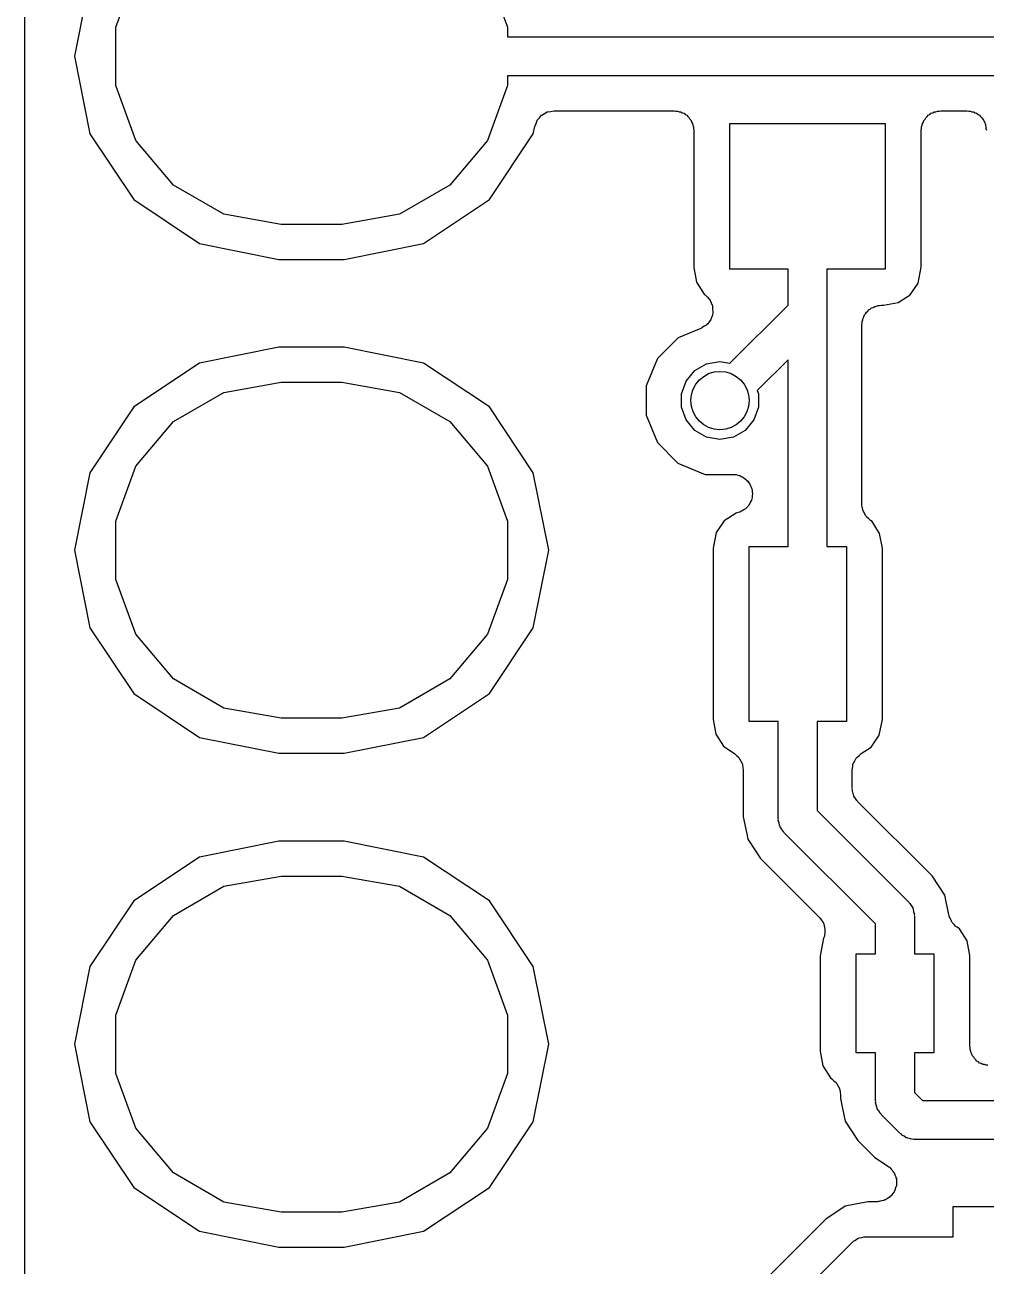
# Model space of a CAD drawing. Extents: x 125.1 to 143.2, y -145.5 to -100.1.
# Drawn here: x 125.08 to 130.02, y -138.25 to -131.87 of the extents above; entities that cross this region are included whole.
import ezdxf

# ---------------------------------------------------------------- set-up
doc = ezdxf.new("R2010")
doc.units = 0
doc.header["$MEASUREMENT"] = 0
doc.layers.add('BLACK', color=7, linetype='CONTINUOUS')

msp = doc.modelspace()

# ---------------------------------------------------------------- linework, layer by layer
at = {"layer": 'Black'}
for p, q in [((125.075, -134.57), (125.075, -114.439)), ((125.543, -131.88), (125.646, -131.598)), ((127.454, -131.598), (127.557, -131.88)), ((125.41, -131.631), (125.331, -132.03)), ((125.543, -132.18), (125.543, -131.88)), ((127.557, -131.88), (127.557, -131.93)), ((127.557, -131.93), (127.766, -131.93)), ((127.766, -131.93), (131.365, -131.93)), ((125.331, -132.03), (125.41, -132.429)), ((127.766, -132.13), (127.557, -132.13)), ((127.557, -132.13), (127.557, -132.18)), ((131.406, -132.13), (127.766, -132.13)), ((125.646, -132.462), (125.543, -132.18)), ((127.557, -132.18), (127.454, -132.462)), ((127.733, -132.332), (127.748, -132.324)), ((127.748, -132.324), (127.762, -132.316)), ((127.762, -132.316), (127.763, -132.316)), ((127.763, -132.316), (127.764, -132.315)), ((127.764, -132.315), (127.78, -132.313)), ((127.78, -132.313), (127.796, -132.31)), ((127.796, -132.31), (128.415, -132.31)), ((128.415, -132.31), (128.423, -132.312)), ((128.423, -132.312), (128.432, -132.312)), ((128.432, -132.312), (128.44, -132.315)), ((128.44, -132.315), (128.449, -132.316)), ((128.449, -132.316), (128.456, -132.32)), ((128.456, -132.32), (128.465, -132.323)), ((128.465, -132.323), (128.471, -132.329)), ((128.471, -132.329), (128.479, -132.333)), ((129.721, -132.333), (129.729, -132.329)), ((129.729, -132.329), (129.735, -132.323)), ((129.735, -132.323), (129.744, -132.32)), ((129.744, -132.32), (129.751, -132.316)), ((129.751, -132.316), (129.76, -132.315)), ((129.76, -132.315), (129.768, -132.312)), ((129.768, -132.312), (129.777, -132.312)), ((129.777, -132.312), (129.785, -132.31)), ((129.785, -132.31), (129.92, -132.31)), ((129.92, -132.31), (129.929, -132.312)), ((129.929, -132.312), (129.937, -132.312)), ((129.937, -132.312), (129.946, -132.315)), ((129.946, -132.315), (129.954, -132.316)), ((129.954, -132.316), (129.962, -132.32)), ((129.962, -132.32), (129.97, -132.323)), ((129.97, -132.323), (129.977, -132.329)), ((129.977, -132.329), (129.984, -132.333)), ((127.69, -132.429), (127.698, -132.39)), ((127.698, -132.39), (127.704, -132.375)), ((127.704, -132.375), (127.709, -132.36)), ((127.709, -132.36), (127.71, -132.359)), ((127.71, -132.358), (127.721, -132.346)), ((127.71, -132.359), (127.71, -132.358)), ((127.721, -132.346), (127.732, -132.333)), ((127.732, -132.333), (127.733, -132.332)), ((127.732, -132.333), (127.732, -132.333)), ((128.479, -132.333), (128.484, -132.34)), ((128.484, -132.34), (128.491, -132.346)), ((128.491, -132.346), (128.495, -132.353)), ((128.495, -132.353), (128.501, -132.36)), ((128.501, -132.36), (128.504, -132.368)), ((128.504, -132.368), (128.508, -132.376)), ((128.508, -132.376), (128.51, -132.384)), ((128.51, -132.384), (128.513, -132.393)), ((128.513, -132.393), (128.513, -132.401)), ((128.7, -133.125), (128.7, -132.375)), ((128.7, -132.375), (129.5, -132.375)), ((129.5, -132.375), (129.5, -133.125)), ((129.687, -132.393), (129.69, -132.384)), ((129.687, -132.401), (129.687, -132.393)), ((129.69, -132.384), (129.692, -132.376)), ((129.692, -132.376), (129.696, -132.368)), ((129.696, -132.368), (129.699, -132.36)), ((129.699, -132.36), (129.705, -132.353)), ((129.705, -132.353), (129.709, -132.346)), ((129.709, -132.346), (129.716, -132.34)), ((129.716, -132.34), (129.721, -132.333)), ((129.984, -132.333), (129.99, -132.34)), ((129.99, -132.34), (129.997, -132.346)), ((129.997, -132.346), (130.001, -132.353)), ((130.001, -132.353), (130.007, -132.36)), ((130.007, -132.36), (130.01, -132.368)), ((130.01, -132.368), (130.014, -132.376)), ((130.014, -132.376), (130.015, -132.384)), ((130.015, -132.384), (130.018, -132.393)), ((130.018, -132.393), (130.018, -132.401)), ((125.41, -132.429), (125.636, -132.767)), ((127.464, -132.767), (127.69, -132.429)), ((128.513, -132.401), (128.515, -132.41)), ((128.515, -132.41), (128.515, -133.116)), ((129.685, -132.41), (129.687, -132.401)), ((129.685, -133.115), (129.685, -132.41)), ((130.018, -132.401), (130.02, -132.41)), ((125.839, -132.692), (125.646, -132.462)), ((127.454, -132.462), (127.261, -132.692)), ((126.098, -132.842), (125.839, -132.692)), ((127.261, -132.692), (127.002, -132.842)), ((125.636, -132.767), (125.974, -132.992)), ((127.126, -132.992), (127.464, -132.767)), ((126.394, -132.894), (126.098, -132.842)), ((126.706, -132.894), (126.394, -132.894)), ((127.002, -132.842), (126.706, -132.894)), ((125.974, -132.992), (126.382, -133.074)), ((126.718, -133.074), (127.126, -132.992)), ((126.382, -133.074), (126.718, -133.074)), ((128.515, -133.116), (128.529, -133.191)), ((129, -133.125), (128.7, -133.125)), ((129, -133.309), (129, -133.125)), ((129.5, -133.125), (129.2, -133.125)), ((129.2, -133.125), (129.2, -134.55)), ((129.669, -133.196), (129.685, -133.115)), ((128.529, -133.191), (128.568, -133.253)), ((129.628, -133.257), (129.669, -133.196)), ((128.568, -133.253), (128.57, -133.254)), ((128.57, -133.254), (128.572, -133.256)), ((128.572, -133.256), (128.575, -133.258)), ((128.575, -133.258), (128.585, -133.268)), ((128.585, -133.268), (128.595, -133.279)), ((128.595, -133.279), (128.597, -133.281)), ((128.597, -133.281), (128.598, -133.283)), ((128.598, -133.283), (128.604, -133.297)), ((129.566, -133.296), (129.628, -133.257)), ((128.604, -133.297), (128.61, -133.31)), ((128.613, -133.35), (128.609, -133.364)), ((128.61, -133.31), (128.611, -133.313)), ((128.611, -133.313), (128.612, -133.315)), ((128.612, -133.315), (128.612, -133.33)), ((128.612, -133.33), (128.614, -133.344)), ((128.614, -133.344), (128.613, -133.347)), ((128.613, -133.347), (128.613, -133.35)), ((128.7, -133.608), (129, -133.309)), ((129.399, -133.354), (129.403, -133.346)), ((129.403, -133.346), (129.41, -133.341)), ((129.41, -133.341), (129.416, -133.334)), ((129.416, -133.334), (129.423, -133.33)), ((129.423, -133.33), (129.43, -133.324)), ((129.43, -133.324), (129.438, -133.321)), ((129.438, -133.321), (129.446, -133.317)), ((129.446, -133.317), (129.454, -133.315)), ((129.454, -133.315), (129.463, -133.312)), ((129.463, -133.312), (129.471, -133.312)), ((129.471, -133.312), (129.48, -133.31)), ((129.48, -133.31), (129.491, -133.31)), ((129.491, -133.31), (129.566, -133.296)), ((128.582, -133.411), (128.569, -133.418)), ((128.583, -133.408), (128.582, -133.411)), ((128.586, -133.407), (128.583, -133.408)), ((128.594, -133.395), (128.586, -133.407)), ((128.603, -133.383), (128.594, -133.395)), ((128.604, -133.38), (128.603, -133.383)), ((128.605, -133.378), (128.604, -133.38)), ((128.609, -133.364), (128.605, -133.378)), ((129.38, -133.41), (129.382, -133.402)), ((129.38, -134.334), (129.38, -133.41)), ((129.382, -133.393), (129.385, -133.385)), ((129.382, -133.402), (129.382, -133.393)), ((129.385, -133.385), (129.386, -133.376)), ((129.386, -133.376), (129.39, -133.369)), ((129.39, -133.369), (129.393, -133.36)), ((129.393, -133.36), (129.399, -133.354)), ((128.435, -133.478), (128.328, -133.584)), ((128.552, -133.429), (128.435, -133.478)), ((128.555, -133.428), (128.552, -133.429)), ((128.557, -133.427), (128.555, -133.428)), ((128.569, -133.418), (128.557, -133.427)), ((126.382, -133.526), (125.974, -133.608)), ((126.718, -133.526), (126.382, -133.526)), ((127.126, -133.608), (126.718, -133.526)), ((128.328, -133.584), (128.27, -133.724)), ((128.581, -133.611), (128.65, -133.599)), ((128.65, -133.599), (128.7, -133.608)), ((129, -133.591), (128.842, -133.749)), ((129, -134.55), (129, -133.591)), ((125.974, -133.608), (125.636, -133.833)), ((127.464, -133.833), (127.126, -133.608)), ((128.476, -133.7), (128.521, -133.646)), ((128.521, -133.646), (128.581, -133.611)), ((126.098, -133.758), (126.394, -133.706)), ((126.394, -133.706), (126.706, -133.706)), ((126.706, -133.706), (127.002, -133.758)), ((128.27, -133.724), (128.27, -133.875)), ((128.452, -133.765), (128.476, -133.7)), ((125.839, -133.908), (126.098, -133.758)), ((127.002, -133.758), (127.261, -133.908)), ((128.452, -133.835), (128.452, -133.765)), ((128.842, -133.749), (128.848, -133.765)), ((128.848, -133.765), (128.848, -133.835)), ((125.636, -133.833), (125.41, -134.171)), ((127.69, -134.171), (127.464, -133.833)), ((128.476, -133.9), (128.452, -133.835)), ((128.848, -133.835), (128.824, -133.9)), ((125.646, -134.138), (125.839, -133.908)), ((127.261, -133.908), (127.454, -134.138)), ((128.27, -133.875), (128.328, -134.015)), ((128.521, -133.954), (128.476, -133.9)), ((128.824, -133.9), (128.779, -133.954)), ((128.581, -133.989), (128.521, -133.954)), ((128.65, -134.001), (128.581, -133.989)), ((128.719, -133.989), (128.65, -134.001)), ((128.779, -133.954), (128.719, -133.989)), ((128.328, -134.015), (128.434, -134.122)), ((125.41, -134.171), (125.331, -134.57)), ((125.543, -134.42), (125.646, -134.138)), ((127.454, -134.138), (127.557, -134.42)), ((127.769, -134.57), (127.69, -134.171)), ((128.434, -134.122), (128.574, -134.18)), ((128.574, -134.18), (128.717, -134.18)), ((128.717, -134.18), (128.725, -134.181)), ((128.725, -134.181), (128.734, -134.181)), ((128.734, -134.181), (128.742, -134.184)), ((128.742, -134.184), (128.752, -134.186)), ((128.752, -134.186), (128.759, -134.19)), ((128.759, -134.19), (128.766, -134.193)), ((128.766, -134.193), (128.774, -134.199)), ((128.774, -134.199), (128.782, -134.204)), ((128.782, -134.204), (128.787, -134.21)), ((128.787, -134.21), (128.793, -134.215)), ((128.793, -134.215), (128.798, -134.223)), ((128.798, -134.223), (128.804, -134.23)), ((128.804, -134.23), (128.807, -134.238)), ((128.807, -134.238), (128.811, -134.245)), ((128.811, -134.245), (128.813, -134.254)), ((128.813, -134.305), (128.812, -134.313)), ((128.813, -134.254), (128.816, -134.263)), ((128.816, -134.298), (128.813, -134.305)), ((128.816, -134.263), (128.816, -134.271)), ((128.816, -134.271), (128.817, -134.279)), ((128.817, -134.279), (128.816, -134.288)), ((128.816, -134.288), (128.816, -134.298)), ((128.76, -134.369), (128.752, -134.374)), ((128.768, -134.366), (128.76, -134.369)), ((128.775, -134.361), (128.768, -134.366)), ((128.782, -134.357), (128.775, -134.361)), ((128.788, -134.35), (128.782, -134.357)), ((128.795, -134.343), (128.788, -134.35)), ((128.799, -134.336), (128.795, -134.343)), ((128.804, -134.33), (128.799, -134.336)), ((128.807, -134.321), (128.804, -134.33)), ((128.812, -134.313), (128.807, -134.321)), ((129.382, -134.348), (129.38, -134.334)), ((129.384, -134.361), (129.382, -134.348)), ((129.385, -134.365), (129.384, -134.361)), ((129.386, -134.368), (129.385, -134.365)), ((129.393, -134.38), (129.386, -134.368)), ((125.543, -134.72), (125.543, -134.42)), ((127.557, -134.42), (127.557, -134.72)), ((128.672, -134.418), (128.631, -134.479)), ((128.734, -134.379), (128.672, -134.418)), ((128.736, -134.378), (128.734, -134.379)), ((128.743, -134.375), (128.736, -134.378)), ((128.752, -134.374), (128.743, -134.375)), ((129.399, -134.392), (129.393, -134.38)), ((129.401, -134.395), (129.399, -134.392)), ((129.403, -134.398), (129.401, -134.395)), ((129.414, -134.407), (129.403, -134.398)), ((129.424, -134.417), (129.414, -134.407)), ((129.432, -134.422), (129.424, -134.417)), ((129.471, -134.484), (129.432, -134.422)), ((128.631, -134.479), (128.615, -134.56)), ((129.485, -134.559), (129.471, -134.484)), ((128.615, -134.56), (128.615, -135.441)), ((128.8, -135.45), (128.8, -134.55)), ((128.8, -134.55), (129, -134.55)), ((129.2, -134.55), (129.3, -134.55)), ((129.3, -134.55), (129.3, -135.45)), ((129.485, -135.44), (129.485, -134.559)), ((125.075, -137.11), (125.075, -134.57)), ((125.331, -134.57), (125.41, -134.969)), ((127.69, -134.969), (127.769, -134.57)), ((125.646, -135.002), (125.543, -134.72)), ((127.557, -134.72), (127.454, -135.002)), ((125.41, -134.969), (125.636, -135.307)), ((125.839, -135.232), (125.646, -135.002)), ((127.454, -135.002), (127.261, -135.232)), ((127.464, -135.307), (127.69, -134.969)), ((126.098, -135.382), (125.839, -135.232)), ((127.261, -135.232), (127.002, -135.382)), ((125.636, -135.307), (125.974, -135.532)), ((127.126, -135.532), (127.464, -135.307)), ((126.394, -135.434), (126.098, -135.382)), ((127.002, -135.382), (126.706, -135.434)), ((126.706, -135.434), (126.394, -135.434)), ((128.615, -135.441), (128.629, -135.516)), ((128.95, -135.45), (128.8, -135.45)), ((128.95, -135.95), (128.95, -135.45)), ((129.3, -135.45), (129.15, -135.45)), ((129.15, -135.45), (129.15, -135.909)), ((129.469, -135.521), (129.485, -135.44)), ((128.629, -135.516), (128.668, -135.578)), ((129.428, -135.582), (129.469, -135.521)), ((125.974, -135.532), (126.382, -135.614)), ((126.718, -135.614), (127.126, -135.532)), ((128.668, -135.578), (128.726, -135.617)), ((129.376, -135.615), (129.428, -135.582)), ((126.382, -135.614), (126.718, -135.614)), ((128.726, -135.617), (128.736, -135.627)), ((128.736, -135.627), (128.747, -135.636)), ((128.747, -135.636), (128.749, -135.639)), ((128.749, -135.639), (128.751, -135.642)), ((128.751, -135.642), (128.757, -135.654)), ((129.344, -135.652), (129.35, -135.639)), ((129.35, -135.639), (129.352, -135.637)), ((129.352, -135.637), (129.353, -135.635)), ((129.353, -135.635), (129.365, -135.625)), ((129.365, -135.625), (129.376, -135.615)), ((128.757, -135.654), (128.764, -135.666)), ((128.764, -135.666), (128.765, -135.67)), ((128.765, -135.67), (128.766, -135.673)), ((128.766, -135.673), (128.768, -135.687)), ((128.768, -135.687), (128.77, -135.7)), ((128.77, -135.7), (128.77, -135.94)), ((129.33, -135.699), (129.333, -135.684)), ((129.33, -135.793), (129.33, -135.699)), ((129.333, -135.684), (129.334, -135.669)), ((129.334, -135.669), (129.336, -135.667)), ((129.336, -135.665), (129.344, -135.652)), ((129.336, -135.667), (129.336, -135.665)), ((129.331, -135.797), (129.33, -135.793)), ((129.33, -135.801), (129.331, -135.797)), ((129.334, -135.814), (129.33, -135.801)), ((129.336, -135.827), (129.334, -135.814)), ((129.338, -135.831), (129.336, -135.827)), ((129.339, -135.835), (129.338, -135.831)), ((129.347, -135.846), (129.339, -135.835)), ((129.353, -135.857), (129.347, -135.846)), ((129.357, -135.86), (129.353, -135.857)), ((129.359, -135.863), (129.357, -135.86)), ((129.741, -136.245), (129.359, -135.863)), ((128.77, -135.94), (128.788, -136.029)), ((128.951, -135.954), (128.95, -135.95)), ((128.95, -135.959), (128.951, -135.954)), ((128.954, -135.971), (128.95, -135.959)), ((129.15, -135.909), (129.621, -136.379)), ((128.788, -136.029), (128.788, -136.029)), ((128.788, -136.029), (128.793, -136.056)), ((128.956, -135.984), (128.954, -135.971)), ((128.958, -135.988), (128.956, -135.984)), ((128.959, -135.992), (128.958, -135.988)), ((128.967, -136.003), (128.959, -135.992)), ((128.973, -136.014), (128.967, -136.003)), ((128.977, -136.017), (128.973, -136.014)), ((128.979, -136.021), (128.977, -136.017)), ((129.45, -136.491), (128.979, -136.021)), ((126.382, -136.066), (125.974, -136.148)), ((126.718, -136.066), (126.382, -136.066)), ((127.126, -136.148), (126.718, -136.066)), ((128.793, -136.056), (128.829, -136.111)), ((125.974, -136.148), (125.636, -136.373)), ((127.464, -136.373), (127.126, -136.148)), ((128.829, -136.111), (128.859, -136.155)), ((128.859, -136.155), (129.162, -136.458)), ((126.098, -136.298), (126.394, -136.246)), ((126.394, -136.246), (126.706, -136.246)), ((126.706, -136.246), (127.002, -136.298)), ((129.807, -136.344), (129.741, -136.245)), ((125.839, -136.448), (126.098, -136.298)), ((127.002, -136.298), (127.261, -136.448)), ((129.827, -136.445), (129.807, -136.344)), ((125.636, -136.373), (125.41, -136.711)), ((127.69, -136.711), (127.464, -136.373)), ((129.621, -136.379), (129.623, -136.383)), ((129.623, -136.383), (129.627, -136.386)), ((129.627, -136.386), (129.633, -136.397)), ((129.633, -136.397), (129.641, -136.408)), ((129.641, -136.408), (129.642, -136.412)), ((129.642, -136.412), (129.644, -136.416)), ((125.646, -136.678), (125.839, -136.448)), ((127.261, -136.448), (127.454, -136.678)), ((129.162, -136.458), (129.171, -136.471)), ((129.171, -136.471), (129.181, -136.485)), ((129.644, -136.416), (129.646, -136.429)), ((129.646, -136.429), (129.65, -136.441)), ((129.65, -136.441), (129.649, -136.446)), ((129.649, -136.446), (129.65, -136.45)), ((129.65, -136.45), (129.65, -136.645)), ((129.829, -136.449), (129.827, -136.445)), ((129.829, -136.453), (129.829, -136.449)), ((129.835, -136.465), (129.829, -136.453)), ((129.84, -136.478), (129.835, -136.465)), ((129.842, -136.481), (129.84, -136.478)), ((129.181, -136.485), (129.181, -136.486)), ((129.181, -136.486), (129.182, -136.486)), ((129.182, -136.486), (129.186, -136.502)), ((129.186, -136.502), (129.19, -136.518)), ((129.189, -136.536), (129.188, -136.553)), ((129.19, -136.52), (129.189, -136.536)), ((129.19, -136.518), (129.19, -136.519)), ((129.19, -136.519), (129.19, -136.52)), ((129.45, -136.645), (129.45, -136.491)), ((129.844, -136.484), (129.842, -136.481)), ((129.854, -136.494), (129.844, -136.484)), ((129.863, -136.504), (129.854, -136.494)), ((129.866, -136.506), (129.863, -136.504)), ((129.869, -136.508), (129.866, -136.506)), ((129.882, -136.517), (129.869, -136.508)), ((129.921, -136.579), (129.882, -136.517)), ((129.183, -136.564), (129.165, -136.655)), ((129.187, -136.554), (129.183, -136.564)), ((129.188, -136.554), (129.187, -136.554)), ((129.188, -136.553), (129.188, -136.554)), ((129.935, -136.654), (129.921, -136.579)), ((129.165, -136.655), (129.165, -137.146)), ((129.35, -137.155), (129.35, -136.645)), ((129.35, -136.645), (129.45, -136.645)), ((129.65, -136.645), (129.75, -136.645)), ((129.75, -136.645), (129.75, -137.155)), ((129.935, -137.12), (129.935, -136.654)), ((125.41, -136.711), (125.331, -137.11)), ((125.543, -136.96), (125.646, -136.678)), ((127.454, -136.678), (127.557, -136.96)), ((127.769, -137.11), (127.69, -136.711)), ((125.543, -137.26), (125.543, -136.96)), ((127.557, -136.96), (127.557, -137.26)), ((125.075, -145.425), (125.075, -137.11)), ((125.331, -137.11), (125.41, -137.509)), ((127.69, -137.509), (127.769, -137.11)), ((129.165, -137.146), (129.179, -137.221)), ((129.45, -137.155), (129.35, -137.155)), ((129.45, -137.4), (129.45, -137.155)), ((129.75, -137.155), (129.65, -137.155)), ((129.65, -137.155), (129.65, -137.359)), ((129.937, -137.129), (129.935, -137.12)), ((129.937, -137.137), (129.937, -137.129)), ((129.94, -137.146), (129.937, -137.137)), ((129.942, -137.154), (129.94, -137.146)), ((129.946, -137.162), (129.942, -137.154)), ((129.949, -137.17), (129.946, -137.162)), ((129.955, -137.177), (129.949, -137.17)), ((129.959, -137.184), (129.955, -137.177)), ((129.179, -137.221), (129.218, -137.283)), ((129.966, -137.19), (129.959, -137.184)), ((129.971, -137.197), (129.966, -137.19)), ((129.979, -137.201), (129.971, -137.197)), ((129.985, -137.207), (129.979, -137.201)), ((129.994, -137.21), (129.985, -137.207)), ((130.001, -137.214), (129.994, -137.21)), ((130.01, -137.215), (130.001, -137.214)), ((130.018, -137.218), (130.01, -137.215)), ((130.027, -137.218), (130.018, -137.218)), ((125.646, -137.542), (125.543, -137.26)), ((127.557, -137.26), (127.454, -137.542)), ((129.218, -137.283), (129.226, -137.288)), ((129.226, -137.288), (129.236, -137.298)), ((129.236, -137.298), (129.247, -137.307)), ((129.247, -137.307), (129.249, -137.31)), ((129.249, -137.31), (129.251, -137.313)), ((129.251, -137.313), (129.257, -137.325)), ((129.257, -137.325), (129.264, -137.337)), ((129.264, -137.337), (129.265, -137.34)), ((129.265, -137.34), (129.266, -137.344)), ((129.266, -137.344), (129.268, -137.357)), ((129.268, -137.357), (129.27, -137.371)), ((129.27, -137.371), (129.27, -137.39)), ((129.65, -137.359), (129.691, -137.4)), ((129.27, -137.39), (129.278, -137.432)), ((129.278, -137.432), (129.278, -137.432)), ((129.278, -137.432), (129.293, -137.506)), ((129.451, -137.404), (129.45, -137.4)), ((129.45, -137.409), (129.451, -137.404)), ((129.454, -137.421), (129.45, -137.409)), ((129.456, -137.434), (129.454, -137.421)), ((129.458, -137.438), (129.456, -137.434)), ((129.691, -137.4), (131.423, -137.4)), ((129.459, -137.442), (129.458, -137.438)), ((129.467, -137.453), (129.459, -137.442)), ((129.473, -137.464), (129.467, -137.453)), ((129.477, -137.467), (129.473, -137.464)), ((129.479, -137.471), (129.477, -137.467)), ((129.579, -137.571), (129.479, -137.471)), ((125.41, -137.509), (125.636, -137.847)), ((125.839, -137.772), (125.646, -137.542)), ((127.454, -137.542), (127.261, -137.772)), ((127.464, -137.847), (127.69, -137.509)), ((129.293, -137.506), (129.319, -137.546)), ((129.319, -137.546), (129.359, -137.605)), ((129.359, -137.605), (129.445, -137.691)), ((129.583, -137.573), (129.579, -137.571)), ((129.586, -137.577), (129.583, -137.573)), ((129.597, -137.583), (129.586, -137.577)), ((129.608, -137.591), (129.597, -137.583)), ((129.612, -137.592), (129.608, -137.591)), ((129.616, -137.594), (129.612, -137.592)), ((129.629, -137.596), (129.616, -137.594)), ((129.641, -137.6), (129.629, -137.596)), ((129.646, -137.599), (129.641, -137.6)), ((129.65, -137.6), (129.646, -137.599)), ((131.382, -137.6), (129.65, -137.6)), ((129.445, -137.691), (129.514, -137.737)), ((129.514, -137.737), (129.518, -137.741)), ((129.518, -137.741), (129.522, -137.743)), ((129.522, -137.743), (129.53, -137.753)), ((129.53, -137.753), (129.539, -137.761)), ((126.098, -137.922), (125.839, -137.772)), ((127.261, -137.772), (127.002, -137.922)), ((129.539, -137.761), (129.541, -137.766)), ((129.541, -137.766), (129.545, -137.77)), ((129.545, -137.77), (129.549, -137.781)), ((129.549, -137.781), (129.554, -137.792)), ((129.554, -137.792), (129.555, -137.797)), ((129.555, -137.797), (129.557, -137.803)), ((129.557, -137.803), (129.557, -137.815)), ((129.557, -137.815), (129.558, -137.827)), ((125.636, -137.847), (125.974, -138.072)), ((127.126, -138.072), (127.464, -137.847)), ((129.537, -137.879), (129.53, -137.889)), ((129.545, -137.87), (129.537, -137.879)), ((129.547, -137.865), (129.545, -137.87)), ((129.55, -137.86), (129.547, -137.865)), ((129.552, -137.849), (129.55, -137.86)), ((129.557, -137.837), (129.552, -137.849)), ((129.558, -137.827), (129.557, -137.832)), ((129.557, -137.832), (129.557, -137.837)), ((126.394, -137.974), (126.098, -137.922)), ((127.002, -137.922), (126.706, -137.974)), ((129.294, -137.943), (129.195, -138.009)), ((129.41, -137.92), (129.294, -137.943)), ((129.458, -137.92), (129.41, -137.92)), ((129.463, -137.919), (129.458, -137.92)), ((129.469, -137.919), (129.463, -137.919)), ((129.48, -137.916), (129.469, -137.919)), ((129.492, -137.914), (129.48, -137.916)), ((129.497, -137.911), (129.492, -137.914)), ((129.502, -137.91), (129.497, -137.911)), ((129.512, -137.903), (129.502, -137.91)), ((129.522, -137.897), (129.512, -137.903)), ((129.526, -137.892), (129.522, -137.897)), ((129.53, -137.889), (129.526, -137.892)), ((129.85, -138.1), (129.85, -137.945)), ((129.85, -137.945), (130.25, -137.945)), ((126.706, -137.974), (126.394, -137.974)), ((129.195, -138.009), (128.836, -138.368)), ((125.974, -138.072), (126.382, -138.154)), ((126.718, -138.154), (127.126, -138.072)), ((128.963, -138.495), (129.329, -138.129)), ((129.329, -138.129), (129.333, -138.127)), ((129.333, -138.127), (129.336, -138.123)), ((129.336, -138.123), (129.347, -138.117)), ((129.347, -138.117), (129.358, -138.109)), ((129.358, -138.109), (129.362, -138.108)), ((129.362, -138.108), (129.366, -138.106)), ((129.366, -138.106), (129.379, -138.104)), ((129.379, -138.104), (129.391, -138.1)), ((129.391, -138.1), (129.396, -138.101)), ((129.396, -138.101), (129.4, -138.1)), ((129.4, -138.1), (129.85, -138.1)), ((126.382, -138.154), (126.718, -138.154))]:
    msp.add_line(p, q, dxfattribs=at)
msp.add_circle((128.65, -133.8), 0.15, dxfattribs=at)

doc.saveas('drawing.dxf')
